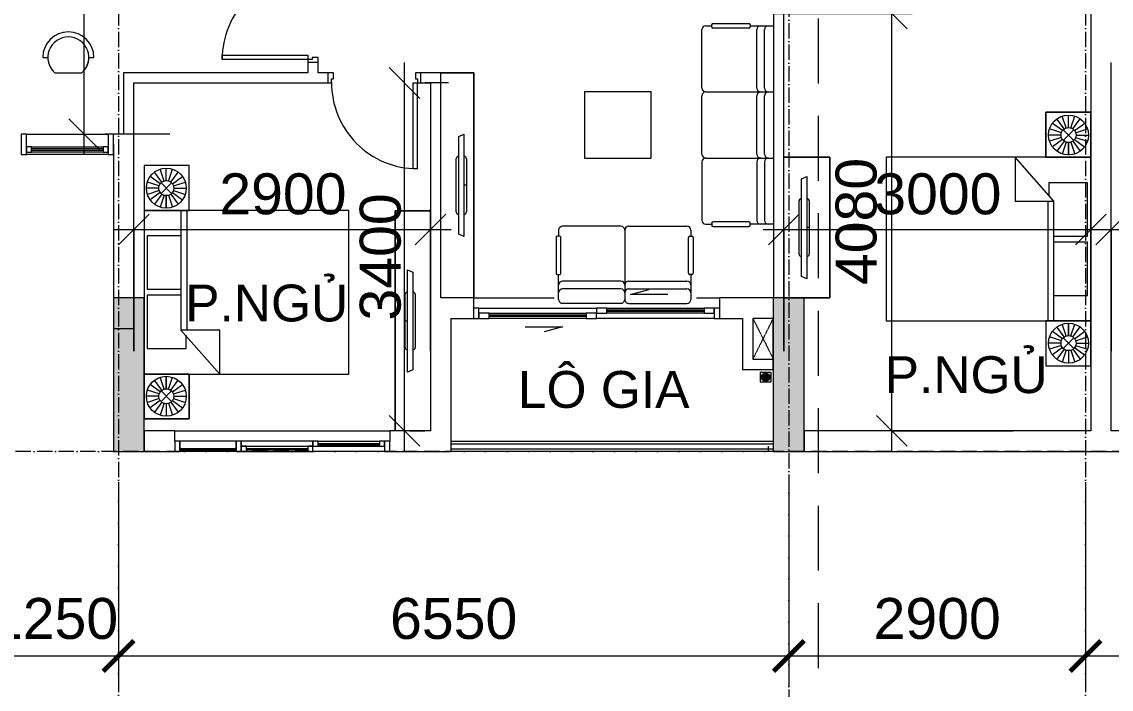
# Model space of a CAD drawing. Header units: millimetres. Extents: x -20144 to 122974, y -38328 to 48263.
# Drawn here: x 86376 to 97021, y -2325 to 4198 of the extents above; entities that cross this region are included whole.
import ezdxf

# ---------------------------------------------------------------- set-up
doc = ezdxf.new("R2010")
doc.units = ezdxf.units.MM
for name, pattern in [('Dash', [6.35, 3.175, -3.175]), ('Grid Line', [4.2, 3, -0.6, 0, -0.6]), ('HIDDEN2', [4.7625, 3.175, -1.5875])]:
    doc.linetypes.add(name, pattern=pattern)
for name, color, linetype, lineweight in [('A-DETL-GENF', 31, 'Continuous', 5), ('A-DETL-GENF-HDLN', 161, 'Dash', 5), ('CHU', 181, 'Continuous', 5), ('CUA', 31, 'Continuous', 9), ('DIM', 1, 'Continuous', 5), ('DIM-200', 1, 'Continuous', 5), ('KI-HIEU-1', 151, 'Continuous', 9), ('NET THAY 1', 41, 'Continuous', 5), ('NET-CAT', 3, 'Continuous', 15), ('NET-THAY', 2, 'Continuous', 9), ('THIET BI', 44, 'Continuous', 5), ('THIET-BI', 44, 'Continuous', 5), ('TRUC', 225, 'Continuous', 5), ('X-COT T20$0$LC.HA', 8, 'Continuous', 9)]:
    doc.layers.add(name, color=color, linetype=linetype, lineweight=lineweight)
doc.styles.add('Arial_3', font='arial_0.ttf', dxfattribs={"height": 400})
doc.styles.add('Arial_4', font='arial_0.ttf', dxfattribs={"height": 360})
doc.styles.add('TA1', font='arial_0.ttf')
doc.dimstyles.new('D_200_KTx2', dxfattribs={"dimtxt": 400, "dimasz": 300, "dimexe": 300, "dimexo": 300, "dimgap": 160, "dimtad": 1, "dimdec": 0, "dimzin": 9, "dimtxsty": 'TA1', "dimblk": 'ARCHTICK', "dimcen": 1, "dimdle": 300, "dimclrd": 256, "dimclre": 256, "dimclrt": 7, "dimadec": 0, "dimazin": 0, "dimtfac": 1, "dimtdec": 0, "dimtix": 1, "dimtmove": 1, "dimatfit": 3, "dimldrblk": 'ARCHTICK', "dimfxl": 0, "dimtolj": 1, "dimtzin": 0, "dimlwd": -1, "dimlwe": -1, "dimarcsym": 0})
doc.dimstyles.new('Diagonal_-_2mm_Arial', dxfattribs={"dimscale": 304.8, "dimtxt": 408.10376, "dimasz": 0.984252, "dimexe": 0.656168, "dimexo": 4.593176, "dimgap": 0.098425, "dimtad": 1, "dimdec": 0, "dimzin": 0, "dimdsep": 46, "dimtxsty": 'Arial_3', "dimblk1": 'OBLIQUE', "dimblk2": 'OBLIQUE', "dimsah": 1, "dimcen": 0.09, "dimdle": 0.656168, "dimazin": 0, "dimtfac": 1, "dimtdec": 4, "dimtix": 1, "dimtmove": 0, "dimatfit": 3, "dimfxl": 0, "dimtvp": 1, "dimtolj": 1, "dimtzin": 0, "dimlwd": 9, "dimlwe": 9, "dimarcsym": 0})

# ---------------------------------------------------------------- blocks, each defined once
blk = doc.blocks.new('CUA LO GIA _LUA_ - CUA LO GIA _LUA_ 2400-1424749-MẶT BẰNG TẦNG 23')
at = {"layer": 'CUA'}
for p, q in [((332, 184), (511, 232)), ((697, 184), (332, 184)), ((-1150, 100), (-1200, 100)), ((-1150, 0), (-1150, 100)), ((-1150, 100), (0, 100)), ((-1050, 50), (-1150, 50)), ((-1150, 50), (-1150, 0)), ((-1150, 0), (-1050, 0)), ((-1050, 0), (-1050, 50)), ((-1050, 50), (-100, 50)), ((-100, 30), (-1050, 30)), ((-1050, 30), (-1050, 20)), ((-1050, 20), (-100, 20)), ((-100, 0), (-1050, 0)), ((0, 50), (-100, 50)), ((-100, 50), (-100, 0)), ((-100, 20), (-100, 30)), ((-100, 0), (0, 0)), ((100, 100), (0, 100)), ((0, 100), (0, 50)), ((0, 0), (0, 50)), ((0, 50), (100, 50)), ((100, 50), (100, 100)), ((100, 100), (1050, 100)), ((1050, 80), (100, 80)), ((100, 80), (100, 70)), ((100, 70), (1050, 70)), ((1050, 50), (100, 50)), ((1150, 100), (1050, 100)), ((1050, 100), (1050, 50)), ((1050, 70), (1050, 80)), ((1050, 50), (1150, 50)), ((1150, 50), (1150, 100)), ((1200, 100), (1150, 100)), ((1150, 100), (1150, 0)), ((-1200, 0), (-1150, 0)), ((1150, 0), (0, 0)), ((1150, 0), (1200, 0)), ((-697, -134), (-332, -134)), ((-332, -134), (-511, -182))]:
    blk.add_line(p, q, dxfattribs=at)
blk = doc.blocks.new('X-PHONG NGU 2 - X-PHONG NGU 2_Recovery_-1759957-MẶT BẰNG TẦNG 23')
at = {"layer": 'CUA'}
for p, q in [((-1000, 0), (-1050, 0)), ((-1050, 0), (-1050, -100)), ((-450, 0), (-1000, 0)), ((-1000, 0), (-1000, -75)), ((-1000, -100), (-1000, 0)), ((-450, -75), (-450, 0)), ((-400, 0), (-450, 0)), ((-450, 0), (-450, -100)), ((300, 0), (-400, 0)), ((-400, 0), (-400, -50)), ((-400, -100), (-400, 0)), ((300, -50), (300, 0)), ((350, 0), (300, 0)), ((300, 0), (300, -50)), ((350, -50), (350, 0)), ((350, 0), (950, 0)), ((1000, 0), (950, 0)), ((950, 0), (950, -50)), ((1050, 0), (1000, 0)), ((1000, 0), (1000, -100)), ((1000, -50), (1000, 0)), ((1050, -100), (1050, 0)), ((-1050, -100), (-1000, -100)), ((-450, -75), (-1000, -75)), ((-1000, -75), (-1000, -85)), ((-1000, -75), (-450, -75)), ((-1000, -85), (-450, -85)), ((-450, -100), (-1000, -100)), ((-450, -85), (-450, -75)), ((-450, -100), (-400, -100)), ((-400, -50), (300, -50)), ((-350, -50), (-400, -50)), ((-400, -50), (-400, -100)), ((-400, -100), (-350, -100)), ((-350, -100), (-350, -50)), ((250, -75), (-350, -75)), ((-350, -75), (-350, -85)), ((-350, -85), (250, -85)), ((250, -85), (-350, -85)), ((-350, -85), (-350, -100)), ((-350, -100), (250, -100)), ((300, -50), (250, -50)), ((250, -50), (250, -100)), ((250, -85), (250, -75)), ((250, -100), (250, -85)), ((250, -100), (300, -100)), ((300, -50), (350, -50)), ((300, -100), (300, -50)), ((1000, -100), (300, -100)), ((950, -25), (350, -25)), ((350, -25), (350, -35)), ((350, -35), (950, -35)), ((950, -35), (350, -35)), ((350, -35), (350, -50)), ((350, -50), (950, -50)), ((950, -35), (950, -25)), ((950, -50), (950, -35)), ((950, -50), (1000, -50)), ((1000, -100), (1050, -100))]:
    blk.add_line(p, q, dxfattribs=at)
blk = doc.blocks.new('X-SOFA - X-SOFA-1305587-MẶT BẰNG TẦNG 23')
at = {"layer": 'THIET BI'}
for p, q in [((-716, 969), (-658, 969)), ((-658, 960), (-658, 979)), ((-644, 993), (-296, 993)), ((-282, 979), (-282, 960)), ((-282, 969), (-104, 969)), ((-104, 969), (-54, 969)), ((-754, 361), (-754, 932)), ((-296, 946), (-644, 946)), ((-217, 361), (-217, 932)), ((-141, 361), (-141, 932)), ((-1250, 325), (-1900, 325)), ((-1900, 325), (-1900, -325)), ((-1900, 325), (-1900, -325)), ((-1250, 325), (-1900, 325)), ((-1250, -325), (-1250, 325)), ((-1250, -325), (-1250, 325)), ((-716, 323), (-104, 323)), ((-104, 323), (-54, 323)), ((-754, -285), (-754, 285)), ((-217, -285), (-217, 285)), ((-141, -285), (-141, 285)), ((-1900, -325), (-1250, -325)), ((-1900, -325), (-1250, -325)), ((-754, -361), (-754, -932)), ((-716, -323), (-54, -323)), ((-217, -361), (-217, -932)), ((-141, -361), (-141, -932)), ((-296, -946), (-644, -946)), ((-716, -969), (-658, -969)), ((-658, -960), (-658, -979)), ((-644, -993), (-296, -993)), ((-282, -979), (-282, -960)), ((-104, -969), (-282, -969)), ((-54, -969), (-104, -969))]:
    blk.add_line(p, q, dxfattribs=at)
for centre, radius, start, end in [((-716, 932), 37.7, 90, 180), ((-644, 979), 14.1, 90, 180), ((-644, 960), 14.1, 180, 270), ((-296, 979), 14.1, 360, 90), ((-296, 960), 14.1, 270, 0), ((-179, 932), 37.7, 90, 180), ((-104, 932), 37.7, 90, 180), ((-716, 361), 37.7, 180, 270), ((-716, 285), 37.7, 90, 180), ((-179, 361), 37.7, 180, 270), ((-179, 285), 37.7, 90, 180), ((-104, 361), 37.7, 180, 270), ((-104, 285), 37.7, 90, 180), ((-716, -285), 37.7, 180, 270), ((-179, -285), 37.7, 180, 270), ((-104, -285), 37.7, 180, 270), ((-716, -361), 37.7, 90, 180), ((-179, -361), 37.7, 90, 180), ((-104, -361), 37.7, 90, 180), ((-716, -932), 37.7, 180, 270), ((-644, -960), 14.1, 90, 180), ((-296, -960), 14.1, 360, 90), ((-179, -932), 37.7, 180, 270), ((-104, -932), 37.7, 180, 270), ((-644, -979), 14.1, 180, 270), ((-296, -979), 14.1, 270, 0)]:
    blk.add_arc(centre, radius, start, end, dxfattribs=at)
blk = doc.blocks.new('X-SOFA - X-SOFA-1424752-MẶT BẰNG TẦNG 23')
at = {"layer": 'THIET BI'}
for p, q in [((-716, 646), (-658, 646)), ((-658, 637), (-658, 656)), ((-644, 670), (-296, 670)), ((-282, 656), (-282, 637)), ((-282, 646), (-104, 646)), ((-104, 646), (-38, 646)), ((-754, 38), (-754, 608)), ((-296, 623), (-644, 623)), ((-217, 38), (-217, 608)), ((-141, 38), (-141, 608)), ((0, 38), (0, 608)), ((-716, 0), (-104, 0)), ((-104, 0), (-38, 0)), ((-754, -38), (-754, -608)), ((-217, -38), (-217, -608)), ((-141, -38), (-141, -608)), ((0, -38), (0, -608)), ((-658, -637), (-658, -656)), ((-296, -623), (-644, -623)), ((-282, -656), (-282, -637)), ((-716, -646), (-658, -646)), ((-644, -670), (-296, -670)), ((-104, -646), (-282, -646)), ((-38, -646), (-104, -646))]:
    blk.add_line(p, q, dxfattribs=at)
for centre, radius, start, end in [((-716, 608), 37.7, 90, 180), ((-644, 656), 14.1, 90, 180), ((-296, 656), 14.1, 0, 90), ((-179, 608), 37.7, 90, 180), ((-104, 608), 37.7, 90, 180), ((-38, 608), 37.7, 360, 90), ((-644, 637), 14.1, 180, 270), ((-296, 637), 14.1, 270, 0), ((-716, 38), 37.7, 180, 270), ((-179, 38), 37.7, 180, 270), ((-104, 38), 37.7, 180, 270), ((-38, 38), 37.7, 270, 0), ((-716, -38), 37.7, 90, 180), ((-179, -38), 37.7, 90, 180), ((-104, -38), 37.7, 90, 180), ((-38, -38), 37.7, 360, 90), ((-716, -608), 37.7, 180, 270), ((-644, -637), 14.1, 90, 180), ((-296, -637), 14.1, 360, 90), ((-179, -608), 37.7, 180, 270), ((-104, -608), 37.7, 180, 270), ((-38, -608), 37.7, 270, 0), ((-644, -656), 14.1, 180, 270), ((-296, -656), 14.1, 270, 0)]:
    blk.add_arc(centre, radius, start, end, dxfattribs=at)
blk = doc.blocks.new('X-TV - X-TV-1732794-MẶT BẰNG TẦNG 23')
at = {"layer": 'THIET BI'}
for p, q in [((2150, 346), (0, 346)), ((0, 346), (2150, 346)), ((2150, 0), (2150, 346)), ((2150, 346), (2150, 0)), ((575, 225), (1575, 225)), ((597, 175), (575, 225)), ((815, 250), (1335, 250)), ((1075, 250), (1075, 225)), ((1575, 225), (1552, 175)), ((1552, 175), (597, 175)), ((1335, 150), (815, 150))]:
    blk.add_line(p, q, dxfattribs=at)
for centre, start_param, end_param in [((815, 225), 0, 1.570796), ((1335, 225), 4.712389, 6.283185), ((815, 175), 1.570796, 3.141593), ((1335, 175), 3.141593, 4.712389)]:
    blk.add_ellipse(centre, major_axis=(0, 25), ratio=0.9, start_param=start_param, end_param=end_param, dxfattribs=at)
blk = doc.blocks.new('X-TV - X-TV-1732795-MẶT BẰNG TẦNG 23')
at = {"layer": 'THIET BI'}
for p, q in [((2200, 321), (0, 321)), ((0, 321), (0, 0)), ((0, 321), (2200, 321)), ((0, 0), (0, 321)), ((600, 225), (1600, 225)), ((623, 175), (600, 225)), ((840, 250), (1360, 250)), ((1100, 250), (1100, 225)), ((1600, 225), (1578, 175)), ((1578, 175), (623, 175)), ((1360, 150), (840, 150))]:
    blk.add_line(p, q, dxfattribs=at)
for centre, start_param, end_param in [((840, 225), 0, 1.570796), ((1360, 225), 4.712389, 6.283185), ((840, 175), 1.570796, 3.141593), ((1360, 175), 3.141593, 4.712389)]:
    blk.add_ellipse(centre, major_axis=(0, 25), ratio=0.9, start_param=start_param, end_param=end_param, dxfattribs=at)
blk = doc.blocks.new('X-GIUONG1 - X-GIUONG-1305651-MẶT BẰNG TẦNG 23')
at = {"layer": 'THIET BI'}
for p, q in [((-800, 0), (-1239, 0)), ((-1239, 0), (-1239, -439)), ((-1239, 0), (-800, 0)), ((-1239, -439), (-1239, 0)), ((-1076, -174), (-1174, -103)), ((-1060, -158), (-1131, -60)), ((-1039, -148), (-1077, -32)), ((-1017, -144), (-1017, -22)), ((-994, -148), (-956, -32)), ((-974, -158), (-902, -60)), ((-957, -174), (-859, -103)), ((-800, -439), (-800, 0)), ((800, 0), (-800, 0)), ((-800, 0), (-800, -2000)), ((800, 0), (-800, 0)), ((-800, 0), (-800, -439)), ((-800, 0), (-800, -2000)), ((-550, -30), (-550, -410)), ((-30, -30), (-550, -30)), ((-30, -360), (-30, -30)), ((30, -30), (30, -360)), ((550, -30), (30, -30)), ((550, -360), (550, -30)), ((1239, 0), (800, 0)), ((800, 0), (800, -439)), ((800, -2000), (800, 0)), ((1239, 0), (800, 0)), ((800, 0), (800, -439)), ((800, -2000), (800, 0)), ((957, -174), (859, -103)), ((974, -158), (902, -60)), ((994, -148), (956, -32)), ((1017, -144), (1017, -22)), ((1039, -148), (1077, -32)), ((1060, -158), (1131, -60)), ((1076, -174), (1174, -103)), ((1239, -439), (1239, 0)), ((1239, -439), (1239, 0)), ((-1086, -195), (-1202, -157)), ((-1068, -269), (-965, -166)), ((-1068, -166), (-965, -269)), ((-947, -195), (-831, -157)), ((947, -195), (831, -157)), ((1068, -269), (965, -166)), ((1068, -166), (965, -269)), ((1086, -195), (1202, -157)), ((-1090, -217), (-1212, -217)), ((-1086, -240), (-1202, -278)), ((-1076, -260), (-1174, -332)), ((-1060, -277), (-1131, -375)), ((-1039, -287), (-1077, -403)), ((-1017, -291), (-1017, -412)), ((-994, -287), (-956, -403)), ((-974, -277), (-902, -375)), ((-957, -260), (-859, -332)), ((-947, -240), (-831, -278)), ((-943, -217), (-821, -217)), ((-821, -217), (-943, -217)), ((943, -217), (821, -217)), ((821, -217), (943, -217)), ((947, -240), (831, -278)), ((957, -260), (859, -332)), ((974, -277), (902, -375)), ((994, -287), (956, -403)), ((1017, -291), (1017, -412)), ((1039, -287), (1077, -403)), ((1060, -277), (1131, -375)), ((1076, -260), (1174, -332)), ((1086, -240), (1202, -278)), ((1090, -217), (1212, -217)), ((-370, -360), (-800, -740)), ((-550, -410), (-420, -410)), ((-370, -740), (-370, -360)), ((800, -360), (-370, -360)), ((-370, -420), (800, -420)), ((-1239, -439), (-800, -439)), ((-800, -439), (-1239, -439)), ((800, -439), (1239, -439)), ((800, -439), (1239, -439)), ((-800, -740), (-370, -740)), ((-800, -2000), (800, -2000)), ((-800, -2000), (800, -2000))]:
    blk.add_line(p, q, dxfattribs=at)
for centre, radius in [((-1017, -217), 195), ((1017, -217), 195), ((-1017, -217), 73.2), ((1017, -217), 73.2)]:
    blk.add_circle(centre, radius, dxfattribs=at)
blk = doc.blocks.new('CUA PHONG NGU - Type 1-1365721-MẶT BẰNG TẦNG 23')
at = {"layer": 'CUA'}
for p, q in [((-318, 890), (-278, 890)), ((-318, 52), (-318, 890)), ((-278, 890), (-278, 52)), ((-278, 52), (-318, 52))]:
    blk.add_line(p, q, dxfattribs=at)
at = {"layer": 'CUA', "lineweight": 5}
for p, q in [((-319, 52), (-349, 52)), ((-319, 11), (-319, 52)), ((-299, 11), (-319, 11)), ((-299, -48), (-299, 11)), ((521, 11), (501, 11)), ((501, 11), (501, -48)), ((551, 52), (521, 52)), ((521, 52), (521, 11)), ((-349, -48), (-299, -48)), ((501, -48), (551, -48))]:
    blk.add_line(p, q, dxfattribs=at)
blk.add_arc((-318, 52), 838, 359.5, 90, dxfattribs=at)
blk = doc.blocks.new('X-TV - X-TV-1732796-MẶT BẰNG TẦNG 23')
at = {"layer": 'THIET BI'}
for p, q in [((1375, 450), (0, 450)), ((0, 450), (0, 0)), ((0, 450), (1375, 450)), ((0, 0), (0, 450)), ((1375, 0), (1375, 450)), ((1375, 450), (1375, 0)), ((187, 225), (1187, 225)), ((210, 175), (187, 225)), ((427, 250), (947, 250)), ((687, 250), (687, 225)), ((1187, 225), (1165, 175)), ((1165, 175), (210, 175)), ((947, 150), (427, 150))]:
    blk.add_line(p, q, dxfattribs=at)
for centre, start_param, end_param in [((427, 225), 0, 1.570796), ((947, 225), 4.712389, 6.283185), ((427, 175), 1.570796, 3.141593), ((947, 175), 3.141593, 4.712389)]:
    blk.add_ellipse(centre, major_axis=(0, 25), ratio=0.9, start_param=start_param, end_param=end_param, dxfattribs=at)
blk = doc.blocks.new('X-PHONG NGU 5 - X-PHONG NGU 900-1424748-MẶT BẰNG TẦNG 23')
at = {"layer": 'CUA'}
for p, q in [((-400, 100), (-450, 100)), ((-450, 100), (-450, -100)), ((-400, -100), (-400, 100)), ((-400, 100), (400, 100)), ((450, 100), (400, 100)), ((400, 100), (400, -100)), ((450, -100), (450, 100)), ((-450, -100), (-400, -100)), ((-350, -25), (-400, -25)), ((-400, -25), (-400, -75)), ((-400, -75), (-350, -75)), ((400, -100), (-400, -100)), ((-350, -75), (-350, -25)), ((-350, -25), (350, -25)), ((350, -45), (-350, -45)), ((-350, -45), (-350, -55)), ((-350, -55), (350, -55)), ((350, -75), (-350, -75)), ((400, -25), (350, -25)), ((350, -25), (350, -75)), ((350, -55), (350, -45)), ((350, -75), (400, -75)), ((400, -75), (400, -25)), ((400, -100), (450, -100))]:
    blk.add_line(p, q, dxfattribs=at)
blk = doc.blocks.new('X-GHE BAR - X-GHE BAR-1305631-MẶT BẰNG TẦNG 23')
at = {"layer": 'THIET BI'}
for p, q in [((-250, -250), (-200, -250)), ((-250, -250), (-200, -250)), ((200, -250), (250, -250)), ((200, -250), (250, -250)), ((-132, -400), (132, -400)), ((-132, -400), (132, -400))]:
    blk.add_line(p, q, dxfattribs=at)
for radius, start, end in [(250, 0, 180), (250, 0, 180), (200, 311.4096, 228.5904), (200, 180, 228.5904), (200, 311.4096, 0)]:
    blk.add_arc((0, -250), radius, start, end, dxfattribs=at)
blk = doc.blocks.new('X-PHEU - X-PHEU-1231512-MẶT BẰNG TẦNG 23')
at = {"layer": 'THIET-BI'}
for p, q in [((25, 29), (25, 121)), ((29, 125), (121, 125)), ((58, 44), (58, 106)), ((62, 109), (62, 41)), ((68, 40), (68, 110)), ((72, 111), (72, 78)), ((77, 78), (77, 111)), ((82, 110), (82, 40)), ((88, 41), (88, 109)), ((92, 106), (92, 44)), ((125, 121), (125, 29)), ((121, 25), (29, 25)), ((42, 90), (42, 60)), ((47, 52), (47, 98)), ((52, 103), (52, 47)), ((72, 72), (72, 39)), ((77, 39), (77, 72)), ((97, 47), (97, 103)), ((102, 98), (102, 52)), ((107, 60), (107, 90))]:
    blk.add_line(p, q, dxfattribs=at)
blk.add_circle((75, 75), 40, dxfattribs=at)
for centre, radius, start, end in [((29, 121), 4, 90, 180), ((75, 75), 36, 119.0853, 128.6822), ((75, 75), 36, 102.0247, 110.3175), ((75, 75), 36, 90, 93.9821), ((75, 75), 36, 86.0179, 90), ((75, 75), 36, 69.6825, 77.9753), ((75, 75), 36, 51.3178, 60.9147), ((121, 121), 4, 0, 90), ((29, 29), 4, 180, 270), ((75, 75), 36, 139.8082, 154.5256), ((75, 75), 36, 205.4744, 220.1918), ((75, 75), 36, 231.3178, 240.9147), ((75, 75), 36, 249.6825, 257.9753), ((75, 75), 4, 128.6822, 231.3178), ((75, 75), 36, 266.0179, 270), ((75, 75), 36, 270, 273.9821), ((75, 75), 4, 308.6822, 51.3178), ((75, 75), 36, 282.0247, 290.3175), ((75, 75), 36, 299.0853, 308.6822), ((75, 75), 36, 25.4744, 40.1918), ((75, 75), 36, 319.8082, 334.5256), ((121, 29), 4, 270, 360)]:
    blk.add_arc(centre, radius, start, end, dxfattribs=at)
blk = doc.blocks.new('Family1 - Family1 2-1425483-MẶT BẰNG TẦNG 23')
at = {"layer": 'A-DETL-GENF'}
for p, q in [((200, 400), (0, 400)), ((0, 400), (0, 0)), ((200, 0), (200, 400)), ((0, 0), (200, 0))]:
    blk.add_line(p, q, dxfattribs=at)
at = {"layer": 'A-DETL-GENF-HDLN'}
for p, q in [((0, 400), (200, 1)), ((0, 0), (200, 399))]:
    blk.add_line(p, q, dxfattribs=at)
blk = doc.blocks.new('DIMBLOCK139-MẶT BẰNG TẦNG 23')
at = {"layer": 'DIM-200', "lineweight": 9, "transparency": 16777216}
for p, q in [((97021, 980), (97021, 2368)), ((100271, 980), (100271, 2368)), ((97021, 2168), (97171, 2318)), ((100271, 2168), (100421, 2318)), ((96821, 2168), (100471, 2168)), ((97021, 2168), (96871, 2018)), ((97021, 2168), (97021, 980)), ((100271, 2168), (100121, 2018)), ((100271, 2168), (100271, 980))]:
    blk.add_line(p, q, dxfattribs=at)
at = {"layer": 'DIM-200', "color": 0, "lineweight": 9, "transparency": 16777216, "insert": (98031, 2717), "char_height": 400, "width": 1476.71, "attachment_point": 1, "line_spacing_factor": 0.941778, "style": 'Arial_3'}
blk.add_mtext('3250', dxfattribs=at)
blk = doc.blocks.new('_Oblique')
at = {"color": 0, "linetype": 'ByBlock', "lineweight": -2}
blk.add_line((-0.5, -0.5), (0.5, 0.5), dxfattribs=at)
blk = doc.blocks.new('DIMBLOCK141-MẶT BẰNG TẦNG 23')
at = {"layer": 'DIM-200', "lineweight": 9, "transparency": 16777216}
for p, q in [((93821, 980), (93821, 2368)), ((96821, 980), (96821, 2368)), ((93821, 2168), (93971, 2318)), ((96821, 2168), (96971, 2318)), ((93621, 2168), (97021, 2168)), ((93821, 2168), (93671, 2018)), ((93821, 2168), (93821, 980)), ((96821, 2168), (96671, 2018)), ((96821, 2168), (96821, 980))]:
    blk.add_line(p, q, dxfattribs=at)
at = {"layer": 'DIM-200', "color": 0, "lineweight": 9, "transparency": 16777216, "insert": (94706, 2717), "char_height": 400, "width": 1476.71, "attachment_point": 1, "line_spacing_factor": 0.941778, "style": 'Arial_3'}
blk.add_mtext('3000', dxfattribs=at)
blk = doc.blocks.new('DIMBLOCK142-MẶT BẰNG TẦNG 23')
at = {"layer": 'DIM-200', "lineweight": 9, "transparency": 16777216}
for p, q in [((94877, 0), (94877, 4480)), ((94877, 4280), (94727, 4430)), ((93721, 4280), (95077, 4280)), ((94877, 4280), (93721, 4280)), ((94877, 4280), (95027, 4130)), ((94877, 200), (94727, 350)), ((96065, 200), (94677, 200)), ((94877, 200), (95027, 50)), ((94877, 200), (96065, 200))]:
    blk.add_line(p, q, dxfattribs=at)
at = {"layer": 'DIM-200', "color": 0, "lineweight": 9, "transparency": 16777216, "insert": (94328, 1625), "char_height": 400, "width": 1476.71, "attachment_point": 1, "rotation": 90, "line_spacing_factor": 0.941778, "style": 'Arial_3'}
blk.add_mtext('4080', dxfattribs=at)
blk = doc.blocks.new('DIMBLOCK143-MẶT BẰNG TẦNG 23')
at = {"layer": 'DIM-200', "lineweight": 9, "transparency": 16777216}
for p, q in [((87471, 980), (87471, 2368)), ((90371, 980), (90371, 2368)), ((87471, 2168), (87621, 2318)), ((90371, 2168), (90521, 2318)), ((87271, 2168), (90571, 2168)), ((87471, 2168), (87321, 2018)), ((87471, 2168), (87471, 980)), ((90371, 2168), (90221, 2018)), ((90371, 2168), (90371, 980))]:
    blk.add_line(p, q, dxfattribs=at)
at = {"layer": 'DIM-200', "color": 0, "lineweight": 9, "transparency": 16777216, "insert": (88306, 2717), "char_height": 400, "width": 1476.71, "attachment_point": 1, "line_spacing_factor": 0.941778, "style": 'Arial_3'}
blk.add_mtext('2900', dxfattribs=at)
blk = doc.blocks.new('DIMBLOCK144-MẶT BẰNG TẦNG 23')
at = {"layer": 'Defpoints', "color": 0, "transparency": 16777216}
for p in [(89144, 3600), (90115, 3600), (88764, 200)]:
    blk.add_point(p, dxfattribs=at)
at = {"layer": 'DIM', "color": 0, "lineweight": 9, "transparency": 16777216}
for p, q in [((90115, 0), (90115, 3800)), ((90544, 3600), (90315, 3600)), ((90164, 200), (90315, 200))]:
    blk.add_line(p, q, dxfattribs=at)
at = {"layer": 'DIM', "color": 0, "lineweight": 9, "transparency": 16777216, "xscale": 300, "yscale": 300, "zscale": 300}
for p, rotation in [((90115, 3600), 90), ((90115, 200), 270)]:
    blk.add_blockref('_Oblique', p, dxfattribs=dict(at, rotation=rotation))
at = {"layer": 'DIM', "color": 0, "lineweight": 9, "transparency": 16777216, "insert": (89881, 1900), "char_height": 400, "attachment_point": 5, "rotation": 90, "style": 'Arial_3'}
blk.add_mtext('\\A1;3400', dxfattribs=at)
blk = doc.blocks.new('_ArchTick')
at = {"color": 0, "const_width": 0.15}
blk.add_lwpolyline([(-0.5, -0.5), (0.5, 0.5)], dxfattribs=at)
blk = doc.blocks.new('*D684')
at = {"layer": 'Defpoints', "color": 0, "transparency": 16777216}
for p in [(86071, 0), (87321, 0), (87321, -2000)]:
    blk.add_point(p, dxfattribs=at)
at = {"layer": 'DIM', "transparency": 16777216}
for p, q in [((86071, -300), (86071, -2300)), ((87321, -300), (87321, -2300)), ((86071, -2000), (85771, -2000)), ((86071, -2000), (87321, -2000)), ((87321, -2000), (87621, -2000))]:
    blk.add_line(p, q, dxfattribs=at)
at = {"layer": 'DIM', "transparency": 16777216, "xscale": 300, "yscale": 300, "zscale": 300}
blk.add_blockref('_ArchTick', (86071, -2000), dxfattribs=at)
at = {"layer": 'DIM', "transparency": 16777216, "xscale": 300, "yscale": 300, "zscale": 300, "rotation": 180}
blk.add_blockref('_ArchTick', (87321, -2000), dxfattribs=at)
at = {"layer": 'DIM', "color": 7, "transparency": 16777216, "insert": (86696, -1636), "char_height": 400, "attachment_point": 5, "style": 'TA1'}
blk.add_mtext('\\A1;1250', dxfattribs=at)
blk = doc.blocks.new('*D685')
at = {"layer": 'Defpoints', "color": 0, "transparency": 16777216}
for p in [(87321, 0), (93871, 0), (93871, -2000)]:
    blk.add_point(p, dxfattribs=at)
at = {"layer": 'DIM', "transparency": 16777216}
for p, q in [((87321, -300), (87321, -2300)), ((93871, -300), (93871, -2300)), ((87021, -2000), (94171, -2000))]:
    blk.add_line(p, q, dxfattribs=at)
at = {"layer": 'DIM', "transparency": 16777216, "xscale": 300, "yscale": 300, "zscale": 300, "rotation": 180}
blk.add_blockref('_ArchTick', (87321, -2000), dxfattribs=at)
at = {"layer": 'DIM', "transparency": 16777216, "xscale": 300, "yscale": 300, "zscale": 300}
blk.add_blockref('_ArchTick', (93871, -2000), dxfattribs=at)
at = {"layer": 'DIM', "color": 7, "transparency": 16777216, "insert": (90596, -1636), "char_height": 400, "attachment_point": 5, "style": 'TA1'}
blk.add_mtext('\\A1;6550', dxfattribs=at)
blk = doc.blocks.new('*D686')
at = {"layer": 'Defpoints', "color": 0, "transparency": 16777216}
for p in [(93871, 0), (96771, 0), (96771, -2000)]:
    blk.add_point(p, dxfattribs=at)
at = {"layer": 'DIM', "transparency": 16777216}
for p, q in [((93871, -300), (93871, -2300)), ((96771, -300), (96771, -2300)), ((93571, -2000), (97071, -2000))]:
    blk.add_line(p, q, dxfattribs=at)
at = {"layer": 'DIM', "transparency": 16777216, "xscale": 300, "yscale": 300, "zscale": 300, "rotation": 180}
blk.add_blockref('_ArchTick', (93871, -2000), dxfattribs=at)
at = {"layer": 'DIM', "transparency": 16777216, "xscale": 300, "yscale": 300, "zscale": 300}
blk.add_blockref('_ArchTick', (96771, -2000), dxfattribs=at)
at = {"layer": 'DIM', "color": 7, "transparency": 16777216, "insert": (95321, -1636), "char_height": 400, "attachment_point": 5, "style": 'TA1'}
blk.add_mtext('\\A1;2900', dxfattribs=at)
blk = doc.blocks.new('*D687')
at = {"layer": 'Defpoints', "color": 0, "transparency": 16777216}
for p in [(96771, 0), (100321, 0), (100321, -2000)]:
    blk.add_point(p, dxfattribs=at)
at = {"layer": 'DIM', "transparency": 16777216}
for p, q in [((96771, -300), (96771, -2300)), ((100321, -300), (100321, -2300)), ((96471, -2000), (100621, -2000))]:
    blk.add_line(p, q, dxfattribs=at)
at = {"layer": 'DIM', "transparency": 16777216, "xscale": 300, "yscale": 300, "zscale": 300, "rotation": 180}
blk.add_blockref('_ArchTick', (96771, -2000), dxfattribs=at)
at = {"layer": 'DIM', "transparency": 16777216, "xscale": 300, "yscale": 300, "zscale": 300}
blk.add_blockref('_ArchTick', (100321, -2000), dxfattribs=at)
at = {"layer": 'DIM', "color": 7, "transparency": 16777216, "insert": (98546, -1636), "char_height": 400, "attachment_point": 5, "style": 'TA1'}
blk.add_mtext('\\A1;3550', dxfattribs=at)
blk = doc.blocks.new('Railing - Railing-1434362-MẶT BẰNG TẦNG 24')
at = {"layer": 'NET THAY 1'}
for p, q in [((13700, 50), (13700, 100)), ((13700, 100), (16848, 100, 0)), ((13700, 50), (16848, 50, 0)), ((16848, 100, 0), (16848, 50, 0))]:
    blk.add_line(p, q, dxfattribs=at)
blk = doc.blocks.new('X-COT T20')
at = {"layer": 'X-COT T20$0$LC.HA'}
h = blk.add_hatch(color=256, dxfattribs=at)
h.dxf.hatch_style = 1
h.paths.add_polyline_path([(19200, -40900), (18900, -40900), (18900, -42400), (19200, -42400)])
h = blk.add_hatch(color=256, dxfattribs=at)
h.dxf.hatch_style = 1
h.paths.add_polyline_path([(25648, -40900), (25348, -40900), (25348, -42400), (25648, -42400)])
at = {"ltscale": 1000}
blk.add_lwpolyline([(19200, -40900), (18900, -40900), (18900, -42400), (19200, -42400)], close=True, dxfattribs=at)
at = {"ltscale": 1000, "elevation": 0}
blk.add_lwpolyline([(25648, -40900), (25348, -40900), (25348, -42400), (25648, -42400)], close=True, dxfattribs=at)
blk = doc.blocks.new('A$C69B33B05')
at = {"ltscale": 2000}
blk.add_blockref('X-COT T20', (0, 0), dxfattribs=at)
blk = doc.blocks.new('*D755')
at = {"layer": 'Defpoints', "color": 0, "transparency": 16777216}
for p in [(86015, 7250), (86986, 7250), (86421, 3100)]:
    blk.add_point(p, dxfattribs=at)
at = {"layer": 'DIM', "color": 0, "lineweight": 9, "transparency": 16777216}
for p, q in [((86986, 2900), (86986, 7450)), ((87415, 7250), (87186, 7250)), ((87821, 3100), (87186, 3100))]:
    blk.add_line(p, q, dxfattribs=at)
at = {"layer": 'DIM', "color": 0, "lineweight": 9, "transparency": 16777216, "xscale": 300, "yscale": 300, "zscale": 300}
for p, rotation in [((86986, 7250), 90), ((86986, 3100), 270)]:
    blk.add_blockref('_Oblique', p, dxfattribs=dict(at, rotation=rotation))
at = {"layer": 'DIM', "color": 0, "lineweight": 9, "transparency": 16777216, "insert": (86752, 5175), "char_height": 400, "attachment_point": 5, "rotation": 90, "style": 'Arial_3'}
blk.add_mtext('\\A1;4150', dxfattribs=at)
blk = doc.blocks.new('*D756')
at = {"layer": 'Defpoints', "color": 0, "transparency": 16777216}
for p in [(94877, 7900), (95670, 7900), (95129, 4280)]:
    blk.add_point(p, dxfattribs=at)
at = {"layer": 'DIM', "color": 0, "lineweight": 9, "transparency": 16777216}
for p, q in [((94877, 4080), (94877, 8100)), ((94270, 7900), (94677, 7900)), ((93729, 4280), (94677, 4280))]:
    blk.add_line(p, q, dxfattribs=at)
at = {"layer": 'DIM', "color": 0, "lineweight": 9, "transparency": 16777216, "xscale": 300, "yscale": 300, "zscale": 300}
for p, rotation in [((94877, 7900), 90), ((94877, 4280), 270)]:
    blk.add_blockref('_Oblique', p, dxfattribs=dict(at, rotation=rotation))
at = {"layer": 'DIM', "color": 0, "lineweight": 9, "transparency": 16777216, "insert": (94643, 6090), "char_height": 400, "attachment_point": 5, "rotation": 90, "style": 'Arial_3'}
blk.add_mtext('\\A1;3620', dxfattribs=at)

msp = doc.modelspace()

# ---------------------------------------------------------------- linework, layer by layer
at = {"layer": 'KI-HIEU-1', "linetype": 'HIDDEN2', "ltscale": 200}
msp.add_line((94161.5, -7833.5, 0), (94161.5, 45196.8, 0), dxfattribs=at)
at = {"layer": 'NET-CAT'}
for p, q in [((93721.4, 7999.9), (93721.4, 1499.9)), ((93821.4, 1189.9), (93821.4, 7899.9)), ((96821.5, 4280), (96821.5, 199.9)), ((89171, 3800), (89171, 3700)), ((89271, 3800), (89171, 3800)), ((89271, 3700), (89271, 3800)), ((97021.5, 199.9), (97021.5, 3800)), ((89171, 3700), (87371, 3700)), ((87371, 3700), (87371, 3100.1)), ((89371, 3700), (89271, 3700)), ((89371, 3600), (89371, 3700)), ((90471, 3700), (90271, 3700)), ((90271, 3700), (90271, 3600)), ((90471, 1499.9), (90471, 3700)), ((87471, 1200.1), (87471, 3600)), ((87471, 3600), (89371, 3600)), ((90271, 3600), (90371, 3600)), ((90371, 3600), (90371, 200)), ((87371, 3100.1), (87271, 3100.1)), ((87271, 3000.1), (87271, 1200.1)), ((90792.3, 1499.9), (90471, 1499.9)), ((90792.3, 1299.9), (90792.3, 1499.9)), ((93721.4, 1499.9), (93192.3, 1499.9)), ((93192.3, 1499.9), (93192.3, 1299.9)), ((90571, 0), (90571, 1299.9)), ((90571, 1299.9), (90792.3, 1299.9)), ((93192.3, 1299.9), (93419.7, 1299.9, 0)), ((93419.7, 1299.1, 0), (93419.7, 800.8, 0)), ((87271, 1200.1), (87471, 1200.1)), ((93719.7, 800.8, 0), (93719.7, 899.9, 0)), ((93419.7, 800.8, 0), (93719.7, 800.8, 0)), ((87871, 200), (87571.5, 200)), ((87571.5, 200), (87571.5, 0)), ((87871, 100), (87871, 200)), ((90371, 200), (89971, 200)), ((89971, 200), (89971, 100)), ((96821.5, 199.9), (94021.5, 199.9)), ((94021.5, 199.9), (94021.5, -0.1)), ((97671.4, 200.1), (97021.5, 200.1)), ((87571.5, 0), (87871, 0)), ((89971, 0), (90571, 0)), ((97021.5, 0.1), (97671.4, 0.1)), ((94021.5, -0.1), (97021.5, -0.1))]:
    msp.add_line(p, q, dxfattribs=at)
at = {"layer": 'NET-THAY'}
for p, q in [((90792.3, 1499.9), (91577.6, 1499.9)), ((92968.8, 1499.9), (93192.3, 1499.9)), ((87871, 200), (89971, 200)), ((90571, 99.8, 0), (93719.5, 99.8, 0)), ((93671.5, -0.1), (93671.5, 49.8)), ((93671.5, -0.1), (90571, -0.1))]:
    msp.add_line(p, q, dxfattribs=at)
at = {"layer": 'TRUC', "linetype": 'Grid Line', "ltscale": 50}
for p, q in [((87321.5, 43599.9), (87321.5, -4500.1)), ((96771.5, 43599.9), (96771.5, -4500.1)), ((93871.5, 34649.9), (93871.5, -4500.1)), ((119871.5, -0.1), (64778.6, -0.1))]:
    msp.add_line(p, q, dxfattribs=at)

# ---------------------------------------------------------------- block references
at = {"layer": 'A-DETL-GENF'}
msp.add_blockref('Family1 - Family1 2-1425483-MẶT BẰNG TẦNG 23', (93519.7, 899.9, 0), dxfattribs=at)
at = {"layer": 'CUA'}
for name, p, rotation in [('CUA PHONG NGU - Type 1-1365721-MẶT BẰNG TẦNG 23', (89223.3, 4148.5), 89.99999999999953), ('CUA PHONG NGU - Type 1-1365721-MẶT BẰNG TẦNG 23', (89922.5, 3652.2), 180), ('CUA LO GIA _LUA_ - CUA LO GIA _LUA_ 2400-1424749-MẶT BẰNG TẦNG 23', (91992.3, 1399.9), 180)]:
    msp.add_blockref(name, p, dxfattribs=dict(at, rotation=rotation))
for name, p in [('X-PHONG NGU 5 - X-PHONG NGU 900-1424748-MẶT BẰNG TẦNG 23', (86821, 3000.1)), ('X-PHONG NGU 2 - X-PHONG NGU 2_Recovery_-1759957-MẶT BẰNG TẦNG 23', (88921, 100))]:
    msp.add_blockref(name, p, dxfattribs=at)
at = {"layer": 'NET THAY 1'}
msp.add_blockref('Railing - Railing-1434362-MẶT BẰNG TẦNG 24', (76871, -24.9, 0), dxfattribs=at)
at = {"layer": 'NET-CAT'}
msp.add_blockref('A$C69B33B05', (68371.5, 42399.9), dxfattribs=at)
at = {"layer": 'THIET BI'}
for name, p in [('X-SOFA - X-SOFA-1305587-MẶT BẰNG TẦNG 23', (93775.3, 3189.7)), ('X-GHE BAR - X-GHE BAR-1305631-MẶT BẰNG TẦNG 23', (86830.8, 4099.8))]:
    msp.add_blockref(name, p, dxfattribs=at)
for name, p, rotation in [('X-TV - X-TV-1732795-MẶT BẰNG TẦNG 23', (90471, 3700), 269.9999999999991), ('X-GIUONG1 - X-GIUONG-1305651-MẶT BẰNG TẦNG 23', (96821.4, 2074.6), 269.9999999999991), ('X-TV - X-TV-1732796-MẶT BẰNG TẦNG 23', (93821.4, 2874.6), 269.9999999999997), ('X-GIUONG1 - X-GIUONG-1305651-MẶT BẰNG TẦNG 23', (87571, 1555.4), 89.99999999999933), ('X-TV - X-TV-1732794-MẶT BẰNG TẦNG 23', (90371, 199.9), 89.99999999999933), ('X-SOFA - X-SOFA-1424752-MẶT BẰNG TẦNG 23', (92267.7, 1446.2), 269.9999999999995)]:
    msp.add_blockref(name, p, dxfattribs=dict(at, rotation=rotation))
at = {"layer": 'THIET-BI', "rotation": 180}
msp.add_blockref('X-PHEU - X-PHEU-1231512-MẶT BẰNG TẦNG 23', (93719.7, 799.9, 0), dxfattribs=at)

# ---------------------------------------------------------------- texts
at = {"layer": 'CHU', "color": 7, "char_height": 360, "attachment_point": 3, "line_spacing_factor": 0.936439, "style": 'Arial_4'}
for s, insert, width in [('\\pt2540.0016,5079.9996,7620.0012,10159.9992,12700.0008,15239.9988,17780.0004,20319.9984,22860,25400.0016,27939.9996,30480.0012,33019.9992,35560.0008,38099.9988,40640.0004,43179.9984,45720,48260.0016,50799.9996,53340.0012,55879.9992,58420.0008,60959.9988,63500.0004,66039.9984,68580,71120.0016,73659.9996,76200.0012,78739.9992,81280.0008;P.NGỦ', (89565.4, 1629.7), 1577.62), ('\\pt2540.0016,5079.9996,7620.0012,10159.9992,12700.0008,15239.9988,17780.0004,20319.9984,22860,25400.0016,27939.9996,30480.0012,33019.9992,35560.0008,38099.9988,40640.0004,43179.9984,45720,48260.0016,50799.9996,53340.0012,55879.9992,58420.0008,60959.9988,63500.0004,66039.9984,68580,71120.0016,73659.9996,76200.0012,78739.9992,81280.0008;P.NGỦ', (96400.5, 929.6), 1577.62), ('\\pt2540.0016,5079.9996,7620.0012,10159.9992,12700.0008,15239.9988,17780.0004,20319.9984,22860,25400.0016,27939.9996,30480.0012,33019.9992,35560.0008,38099.9988,40640.0004,43179.9984,45720,48260.0016,50799.9996,53340.0012,55879.9992,58420.0008,60959.9988,63500.0004,66039.9984,68580,71120.0016,73659.9996,76200.0012,78739.9992,81280.0008;LÔ GIA', (92900.3, 785.2), 2018.731)]:
    msp.add_mtext(s, dxfattribs=dict(at, insert=insert, width=width))

# ---------------------------------------------------------------- dimensions: what is measured, and where the dimension line sits
at = {"layer": 'DIM', "lineweight": 9}
for base, p1, p2, override, picture, middle in [((94877.5, 7899.9), (95129.2, 4280), (95670.3, 7899.9), {"dimpost": '<>', "dimfxl": 4105.455063}, '*D756', (94643.1, 6090)), ((86986, 7249.9), (86421, 3100.1), (86014.6, 7249.9), {"dimpost": '<>', "dimfxl": 3399.958772}, '*D755', (86751.8, 5175)), ((94877.5, 4280), (94665.3, 199.9), (95121.4, 4280), {"dimpost": '<>', "dimfxl": 4105.455063}, 'DIMBLOCK142-MẶT BẰNG TẦNG 23', (94643.2, 2240)), ((90115.2, 3600), (88764.1, 200), (89143.8, 3600), {"dimpost": '<>', "dimfxl": 3399.958772}, 'DIMBLOCK144-MẶT BẰNG TẦNG 23', (89880.8, 1900))]:
    dim = msp.add_linear_dim(base=base, p1=p1, p2=p2, angle=90, dimstyle='Diagonal_-_2mm_Arial', override=override, dxfattribs=at)
    dim.commit()
    dim.dimension.update_dxf_attribs({"geometry": picture, "text_midpoint": middle})
for base, p1, p2, override, picture, middle in [((90371, 2168.2), (87471, 2380.3), (90371, 2380.3), {"dimpost": '<>', "dimfxl": 2900.004626}, 'DIMBLOCK143-MẶT BẰNG TẦNG 23', (88921, 2402.4)), ((96821.5, 2168.2), (93821.4, 2380.3), (96821.5, 2380.3), {"dimpost": '<>', "dimfxl": 3000.060454}, 'DIMBLOCK141-MẶT BẰNG TẦNG 23', (95321.5, 2402.5)), ((100271.5, 2168.2), (97021.5, 2380.3), (100271.5, 2380.3), {"dimpost": '<>', "dimfxl": 3250}, 'DIMBLOCK139-MẶT BẰNG TẦNG 23', (98646.5, 2402.5))]:
    dim = msp.add_linear_dim(base=base, p1=p1, p2=p2, dimstyle='Diagonal_-_2mm_Arial', override=override, dxfattribs=at)
    dim.commit()
    dim.dimension.update_dxf_attribs({"geometry": picture, "text_midpoint": middle})
at = {"layer": 'DIM'}
for base, p1, p2, picture, middle in [((87321.5, -2000.1), (86071.5, -0.1), (87321.5, -0.1), '*D684', (86696.5, -1635.8)), ((93871.5, -2000.1), (87321.5, -0.1), (93871.5, -0.1), '*D685', (90596.5, -1635.8)), ((96771.5, -2000.1), (93871.5, -0.1), (96771.5, -0.1), '*D686', (95321.5, -1635.8)), ((100321.5, -2000.1), (96771.5, -0.1), (100321.5, -0.1), '*D687', (98546.5, -1635.7))]:
    dim = msp.add_linear_dim(base=base, p1=p1, p2=p2, dimstyle='D_200_KTx2', dxfattribs=at)
    dim.commit()
    dim.dimension.update_dxf_attribs({"geometry": picture, "text_midpoint": middle})

doc.saveas('drawing.dxf')
